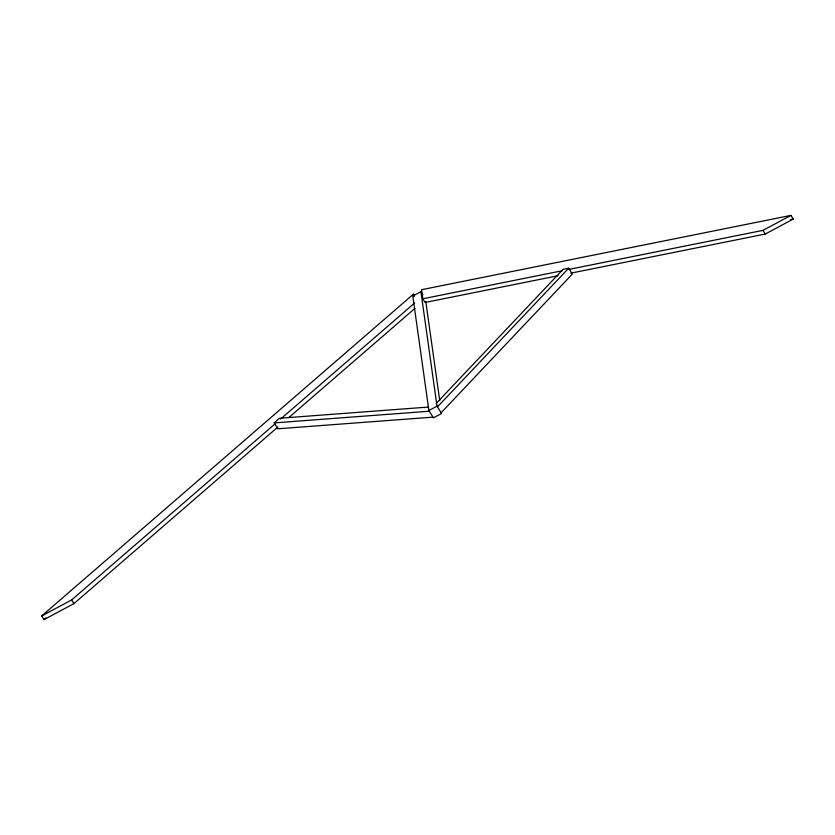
<?xml version="1.0" encoding="UTF-8"?>
<svg xmlns="http://www.w3.org/2000/svg" width="835" height="835" viewBox="0 0 835 835"><rect width="100%" height="100%" fill="white"/><g stroke="black" fill="none" stroke-linecap="round" stroke-linejoin="round"><path stroke-width="1.25" d="M436.152 403.472L563.072 269.35L568.708 268.202L572.33 274.099L441.099 412.782M437.467 406.885L568.708 268.202M432.958 417.135L277.846 428.793L274.224 422.896L279.506 418.262L428.459 407.062M277.93 426.998L73.887 603.642L44.015 619.612L41.75 615.927L413.408 294.17L414.536 296.007M44.015 619.612L45.988 617.91M41.75 615.927L71.622 599.958L274.673 424.159M280.591 419.045L414.651 302.98M288.774 417.615L414.943 308.376M420.923 291.676L412.793 296.018L428.877 410.496L433.417 417.865L441.548 413.523L437.018 406.144L420.923 291.676L422.865 294.839M568.583 269.465L762.971 230.366L790.985 215.388L793.25 219.073L765.236 234.05L570.858 273.149M428.877 410.496L437.018 406.144M790.985 215.388L421.529 289.714L422.802 298.794L425.067 302.479L558.062 275.727M790.693 219.595L793.25 219.073M422.802 298.794L562.195 270.749M274.224 422.896L429.336 411.227M762.971 230.366L765.236 234.05M71.622 599.958L73.887 603.642M425.819 301.623L439.742 400.654M413.408 294.17L413.763 296.686"/></g></svg>
